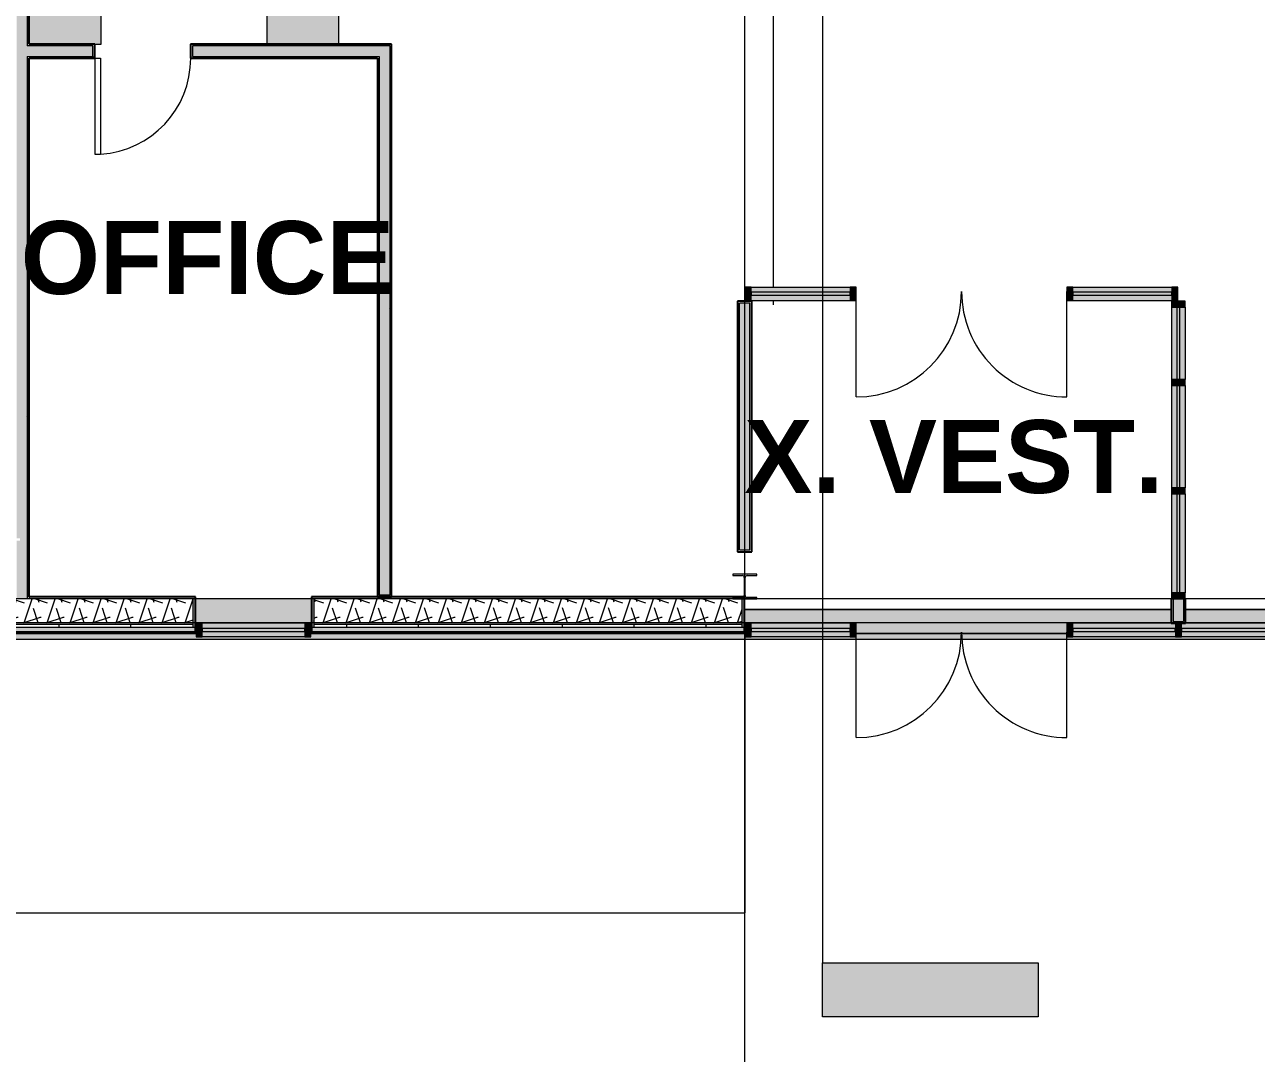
# Model space of a CAD drawing. Header units: inches. Extents: x 25369 to 33161, y -23509 to -20274.
# Drawn here: x 31669.6 to 32080.8, y -22939 to -22595.6 of the extents above; entities that cross this region are included whole.
import ezdxf

# ---------------------------------------------------------------- set-up
doc = ezdxf.new("R2010")
doc.units = ezdxf.units.IN
doc.header["$MEASUREMENT"] = 0
doc.linetypes.add('Dash 1_16_', pattern=[0.125, 0.0625, -0.0625])
doc.linetypes.add('Grid Line 1_2_', pattern=[0.875, 0.5, -0.125, 0.125, -0.125])
for name, color, linetype, lineweight in [('A-AREA', 32, 'Continuous', 9), ('A-DETL', 90, 'Continuous', 9), ('A-DOOR', 31, 'Continuous', 9), ('A-FLOR', 192, 'Continuous', 9), ('A-GLAZ-CURT', 52, 'Continuous', 9), ('A-GLAZ-CWMG', 51, 'Continuous', 9), ('A-WALL', 113, 'Continuous', 9), ('A-WALL-PATT', 111, 'Continuous', 25), ('Conc', 7, 'Continuous', 9), ('G-ANNO-SYMB', 111, 'Continuous', 9), ('I-WALL', 2, 'Continuous', 9), ('L-SITE-WALL', 31, 'Continuous', 9), ('M-AREA-IDEN', 171, 'Continuous', 9), ('Q-CASE', 31, 'Continuous', 9), ('S-BEAM', 12, 'Continuous', 9), ('S-COLS', 52, 'Continuous', 9), ('S-GRID', 1, 'Continuous', 9)]:
    doc.layers.add(name, color=color, linetype=linetype, lineweight=lineweight)
doc.styles.add('Arial_B', font='arialbd.ttf', dxfattribs={"height": 24.354149})
pattern_1 = [(0, (5929.126, 0), (61.44, 15.36), [2.534, -43.546, 2.534, -43.546, -245.76]), (0, (5929.126, 0), (61.44, 15.36), [-92.16, 2.534, -89.626, 2.534, -43.546, -107.52]), (0, (5929.126, 0), (61.44, 15.36), [-230.4, 2.534, -28.186, 2.534, -74.266]), (120, (5952.166, 7.68), (-44.02215, 45.528601), [2.534, -43.546, 2.534, -43.546, -245.76]), (120, (5952.166, 7.68), (-44.02215, 45.528601), [-92.16, 2.534, -89.626, 2.534, -43.546, -107.52]), (120, (5952.166, 7.68), (-44.02215, 45.528601), [-230.4, 2.534, -28.186, 2.534, -74.266]), (240, (5959.846, 38.4), (-17.41785, -60.888601), [2.534, -43.546, 2.534, -43.546, -245.76]), (240, (5959.846, 38.4), (-17.41785, -60.888601), [-92.16, 2.534, -89.626, 2.534, -43.546, -107.52]), (240, (5959.846, 38.4), (-17.41785, -60.888601), [-230.4, 2.534, -28.186, 2.534, -74.266])]
pattern_2 = [(161.57, (5930.086, 0.96), (-7.6802237, -0.0009796), [0, -54.643, 6.067, 0]), (18.43, (5928.166, 0.96), (-7.6802237, 0.0009796), [0, -54.643, 6.067, 0]), (108.43, (5930.086, 0.96), (3.8382953, -19.20136532), [18.211, -42.499]), (71.57, (5928.166, 0.96), (3.8382953, 19.20136532), [18.211, -42.499])]
pattern_3 = [(0, (5929.126, 0), (0, 24), []), (90, (5929.126, 0), (-24, 1e-15), [])]

# ---------------------------------------------------------------- blocks, each defined once
blk = doc.blocks.new('Struct_Xcel_Sports Complex_rvt-2-Overall Floor Plan')
at = {"layer": 'L-SITE-WALL', "lineweight": 5}
h = blk.add_hatch(color=254, dxfattribs=at)
h.paths.add_polyline_path([(26018.08, -22798.8), (26088.45, -22798.8), (26088.45, -22795.43), (26123.27, -22795.43), (26123.27, -22790.8), (25980.77, -22790.8), (25980.77, -22798.62), (25836.27, -22798.62), (25836.27, -22795.3), (25797.58, -22795.3), (25797.58, -22798.62), (25672.89, -22798.62), (25672.83, -22798.48), (25336.81, -22798.43), (25336.81, -22796.91), (25501.08, -22796.91), (25501.08, -22796.55), (25336.74, -22796.55), (25336.74, -22798.62), (25244.4, -22798.62), (25244.4, -22798.8), (25797.83, -22798.8), (25797.83, -22795.43), (25836.02, -22795.43), (25836.02, -22798.8), (25981.02, -22798.8), (25981.02, -22795.43), (26018.08, -22795.43)], flags=0)
h.paths.add_polyline_path([(25170.82, -22798.8), (25243.4, -22798.8), (25243.4, -22798.62), (25112.52, -22798.62), (25112.52, -22795.3), (25074.08, -22795.3), (25074.08, -22795.43), (25112.27, -22795.44), (25112.27, -22798.8), (25170.39, -22798.8)], flags=0)
h.paths.add_polyline_path([(25073.33, -22798.8), (25074.08, -22798.8), (25074.08, -22798.62), (24244.02, -22798.62), (24244.02, -22790.8), (24137.7, -22790.8), (24137.7, -22795.43), (24172.52, -22795.43), (24172.52, -22798.8), (24207.7, -22798.8), (24207.7, -22795.43), (24243.77, -22795.43), (24243.77, -22798.8), (25030.45, -22798.8)], flags=0)
h.paths.add_polyline_path([(23954.52, -22798.8), (23954.52, -22795.43), (24132.95, -22795.43), (24132.95, -22790.8), (23954.27, -22790.8), (23954.27, -22798.62), (23375.52, -22798.62), (23375.52, -22795.3), (22949.77, -22795.28), (22949.77, -22790.8), (22949.27, -22790.8), (22949.24, -22794.66), (22949.02, -22795.12), (22948.57, -22795.3), (22941.9, -22795.28), (22941.47, -22795.1), (22941.27, -22794.6), (22941.27, -22790.8), (22810.7, -22790.8), (22810.7, -22798.62), (22652.4, -22798.62), (22652.4, -22798.8), (22811.39, -22798.8), (22811.39, -22795.43), (22832.58, -22795.43), (22832.58, -22798.8), (22867.77, -22798.8), (22867.77, -22795.43), (22941.02, -22795.43), (22941.02, -22798.8), (23337.08, -22798.8), (23337.08, -22795.43), (23375.27, -22795.43), (23375.27, -22798.8), (23954.27, -22798.8)], flags=0)
h.paths.add_polyline_path([(22644.14, -22798.8), (22651.4, -22798.8), (22651.4, -22798.62), (22458.77, -22798.62), (22458.77, -22795.3), (22420.08, -22795.3), (22420.08, -22798.62), (22314.02, -22798.62), (22314.02, -22790.8), (22171.52, -22790.8), (22171.52, -22795.43), (22313.77, -22795.43), (22313.77, -22798.8), (22420.33, -22798.8), (22420.33, -22795.43), (22458.52, -22795.43), (22458.52, -22798.8), (22626.6, -22798.8)], flags=0)
h.paths.add_polyline_path([(22059.02, -22798.8), (22059.58, -22798.8), (22059.58, -22795.43), (22059.02, -22795.43), (22059.02, -22798.8)], flags=0)
h.paths.add_polyline_path([(22941.33, -22798.48), (22941.33, -22796.91), (23336.77, -22796.91), (23336.77, -22798.48), (22959.98, -22798.48)], flags=0)
h.paths.add_polyline_path([(25517.89, -22796.91), (25517.89, -22795.3), (25505.64, -22795.3), (25505.64, -22796.91)], flags=0)
h.paths.add_polyline_path([(22061.52, -22795.43), (22166.77, -22795.43), (22166.77, -22790.8), (22061.52, -22790.8), (22061.52, -22793.43)], flags=0)
h.paths.add_polyline_path([(26199.02, -22795.43), (26281.52, -22795.43), (26281.52, -22790.8), (26128.02, -22790.8), (26128.02, -22795.43), (26198.02, -22795.43)], flags=0)
h.paths.add_polyline_path([(22948.57, -22794.95), (22948.81, -22794.85), (22948.92, -22794.6), (22948.92, -22790.8), (22941.61, -22790.8), (22941.64, -22794.66), (22941.72, -22794.85), (22941.96, -22794.95)], flags=0)
at = {"layer": 'A-DETL', "linetype": 'Dash 1_16_'}
for p, q in [((26123.27, -22787.3), (25984.89, -22787.3)), ((26263.39, -22787.3), (26128.02, -22787.3)), ((26123.27, -22795.3), (25980.77, -22795.3)), ((26281.39, -22795.3), (26128.02, -22795.3))]:
    blk.add_line(p, q, dxfattribs=at)
at = {"layer": 'A-FLOR', "color": 7}
for p, q in [((26123.27, -22790.8), (25980.77, -22790.8)), ((26272.89, -22790.8), (26128.02, -22790.8))]:
    blk.add_line(p, q, dxfattribs=at)
at = {"layer": 'L-SITE-WALL', "color": 7}
for p, q in [((25980.77, -22790.8), (26123.27, -22790.8)), ((26128.02, -22790.8), (26272.89, -22790.8)), ((25797.83, -22798.8), (25244.39, -22798.8)), ((25981.02, -22798.8), (25836.02, -22798.8)), ((26088.45, -22798.8), (26018.08, -22798.8))]:
    blk.add_line(p, q, dxfattribs=at)
blk = doc.blocks.new('W-Wide Flange-Column - B2_E-V8-Overall Floor Plan')
at = {"layer": 'S-COLS'}
h = blk.add_hatch(dxfattribs=at)
h.set_pattern_fill('FP_12', color=256, style=0, pattern_type=2)
h.set_pattern_definition([(225, (31910.017, -22783.178), (19.00703, -19.00703), []), (225, (31910.017, -22811.978), (19.00703, -19.00703), [])])
h.paths.add_polyline_path([(2.94, 4.13), (-4, 4.13), (-4, 3.69), (-0.84, 3.69), (-0.35, 3.49), (-0.14, 3), (-0.14, -3), (-0.35, -3.49), (-0.84, -3.69), (-4, -3.69), (-4, -4.12), (4, -4.12), (4, -3.69), (0.84, -3.69), (0.35, -3.49), (0.14, -3), (0.14, 3), (0.35, 3.49), (0.84, 3.69), (4, 3.69), (4, 4.13)], flags=0)
at = {"layer": 'S-COLS', "lineweight": 15}
for p, q in [((4, 4.13), (-4, 4.13)), ((-4, 4.13), (-4, 3.69)), ((4, 3.69), (4, 4.13)), ((-4, 3.69), (-0.84, 3.69)), ((-0.14, 3), (-0.14, -3)), ((0.14, -3), (0.14, 3)), ((0.84, 3.69), (4, 3.69)), ((-0.84, -3.69), (-4, -3.69)), ((-4, -3.69), (-4, -4.12)), ((4, -3.69), (0.84, -3.69)), ((4, -4.12), (4, -3.69)), ((-4, -4.12), (4, -4.12))]:
    blk.add_line(p, q, dxfattribs=at)
for centre, start, end in [((-0.84, 3), 0, 90), ((0.84, 3), 90, 180), ((-0.84, -3), 270, 0), ((0.84, -3), 180, 270)]:
    blk.add_arc(centre, 0.691, start, end, dxfattribs=at)
blk = doc.blocks.new('Casework 1 - Casework 1-456223-Overall Floor Plan')
at = {"layer": 'Q-CASE'}
h = blk.add_hatch(color=256, dxfattribs=at)
h.paths.add_polyline_path([(25766.02, -22602.04), (25766.02, -22383.55), (25850.02, -22383.55), (25850.02, -22359.55), (25742.02, -22359.55), (25742.02, -22602.04), (25763.89, -22602.04)], flags=0)
h.paths.add_polyline_path([(25845.3, -22602.04), (25845.39, -22602.04), (25845.39, -22431.55), (25821.39, -22431.55), (25821.39, -22602.04)], flags=0)
for p, q in [((25850.02, -22359.55), (25742.02, -22359.55)), ((25742.02, -22359.55), (25742.02, -22369.55)), ((25850.02, -22383.55), (25850.02, -22359.55)), ((25766.02, -22602.04), (25766.02, -22383.55)), ((25766.02, -22383.55), (25850.02, -22383.55)), ((25845.39, -22431.55), (25821.39, -22431.55)), ((25821.39, -22431.55), (25821.39, -22602.04)), ((25845.39, -22602.04), (25845.39, -22431.55)), ((25763.89, -22602.04), (25766.02, -22602.04))]:
    blk.add_line(p, q, dxfattribs=at)
blk = doc.blocks.new('Single-Flush - 32_ x 84_-489871-Overall Floor Plan')
at = {"layer": 'A-DOOR', "lineweight": 13}
for p, q in [((14, 2.37), (14, 34.38)), ((16, 34.38), (14, 34.38)), ((16, 2.37), (16, 34.38)), ((16, 2.37), (14, 2.37))]:
    blk.add_line(p, q, dxfattribs=at)
at = {"layer": 'A-DOOR'}
blk.add_arc((16, 2.37), 32.07, 93.5759, 180, dxfattribs=at)
blk = doc.blocks.new('System Panel - INSULATED LOW-E GLAZING _SEE ELEVATIONS FOR U-FACTOR_ SHGC_ _ LT_-1142345-Overall Floor Plan')
at = {"layer": 'A-GLAZ-CURT', "transparency": 33554649}
blk.add_hatch(color=256, dxfattribs=at).paths.add_polyline_path([(-16.53, 0.25), (16.53, 0.25), (16.53, 1.25), (-16.53, 1.25)], flags=0)
at = {"layer": 'A-GLAZ-CURT'}
for p, q in [((16.53, 1.25), (-16.53, 1.25)), ((-16.53, 1.25), (-16.53, 0.25)), ((-16.53, 0.25), (-16.53, 1.25)), ((16.53, 1.25), (-16.53, 1.25)), ((-16.53, 0.25), (16.53, 0.25)), ((-16.53, 0.25), (16.53, 0.25)), ((16.53, 0.25), (16.53, 1.25)), ((16.53, 1.25), (16.53, 0.25))]:
    blk.add_line(p, q, dxfattribs=at)
blk = doc.blocks.new('Door_Single_Storefront - one-1371400-Overall Floor Plan')
at = {"layer": 'A-DOOR'}
blk.add_line((-17.59375, -35.1875), (-17.59375, 0), dxfattribs=at)
blk.add_arc((-17.59375, 0), 35.1875, 270, 0, dxfattribs=at)
blk = doc.blocks.new('Door_Single_Storefront - one-1371401-Overall Floor Plan')
at = {"layer": 'A-DOOR'}
blk.add_line((-17.59375, 35.1875), (-17.59375, 0), dxfattribs=at)
blk.add_arc((-17.59375, 0), 35.1875, 360, 90, dxfattribs=at)
blk = doc.blocks.new('System Panel - INSULATED LOW-E GLAZING _SEE ELEVATIONS FOR U-FACTOR_ SHGC_ _ LT_-827454-Overall Floor Plan')
at = {"layer": 'A-GLAZ-CURT', "transparency": 33554649}
blk.add_hatch(color=256, dxfattribs=at).paths.add_polyline_path([(17.09, 0.25), (17.09, 1.25), (-17.09, 1.25), (-17.09, 0.25)], flags=0)
at = {"layer": 'A-GLAZ-CURT'}
for p, q in [((17.09, 1.25), (-17.09, 1.25)), ((-17.09, 1.25), (-17.09, 0.25)), ((-17.09, 0.25), (-17.09, 1.25)), ((17.09, 1.25), (-17.09, 1.25)), ((-17.09, 0.25), (17.09, 0.25)), ((-17.09, 0.25), (17.09, 0.25)), ((17.09, 0.25), (17.09, 1.25)), ((17.09, 1.25), (17.09, 0.25))]:
    blk.add_line(p, q, dxfattribs=at)
blk = doc.blocks.new('Rectangular Mullion - Exterior 2_ x 4_5_-1305154-Overall Floor Plan')
at = {"layer": 'A-GLAZ-CWMG'}
h = blk.add_hatch(color=256, dxfattribs=at)
h.paths.add_polyline_path([(25983.02, -22799.93), (26016.08, -22799.93), (26016.08, -22798.18), (25983.02, -22798.18)], flags=0)
h.paths.add_polyline_path([(26013.05, -22797.18), (26016.08, -22797.18), (26016.08, -22795.43), (25983.02, -22795.43), (25983.02, -22797.18)], flags=0)
blk.add_hatch(color=256, dxfattribs=at).paths.add_polyline_path([(26013.05, -22798.18), (26016.08, -22798.18), (26016.08, -22797.18), (25983.02, -22797.18), (25983.02, -22798.18)], flags=0)
for p, q in [((26016.08, -22795.43), (25983.02, -22795.43)), ((26016.08, -22799.93), (25983.02, -22799.93))]:
    blk.add_line(p, q, dxfattribs=at)
blk = doc.blocks.new('Rectangular Mullion - Exterior 2_ x 4_5_-1305160-Overall Floor Plan')
at = {"layer": 'A-GLAZ-CWMG'}
h = blk.add_hatch(color=256, dxfattribs=at)
h.paths.add_polyline_path([(26124.64, -22799.93), (26124.64, -22798.18), (26090.45, -22798.18), (26090.45, -22799.93)], flags=0)
h.paths.add_polyline_path([(26124.64, -22797.18), (26124.64, -22795.43), (26090.45, -22795.43), (26090.45, -22797.18), (26123.89, -22797.18)], flags=0)
blk.add_hatch(color=256, dxfattribs=at).paths.add_polyline_path([(26124.64, -22798.18), (26124.64, -22797.18), (26090.45, -22797.18), (26090.45, -22798.18)], flags=0)
for p, q in [((26123.27, -22795.43), (26090.45, -22795.43)), ((26124.64, -22799.93), (26090.45, -22799.93))]:
    blk.add_line(p, q, dxfattribs=at)
blk = doc.blocks.new('Rectangular Mullion - Exterior 2_ x 4_5_-1135280-Overall Floor Plan')
at = {"layer": 'A-GLAZ-CWMG'}
h = blk.add_hatch(color=256, dxfattribs=at)
h.paths.add_polyline_path([(26160.83, -22799.93), (26160.83, -22798.18), (26126.64, -22798.18), (26126.64, -22799.93)], flags=0)
h.paths.add_polyline_path([(26127.39, -22797.18), (26160.83, -22797.18), (26160.83, -22795.43), (26126.64, -22795.43), (26126.64, -22797.18)], flags=0)
blk.add_hatch(color=256, dxfattribs=at).paths.add_polyline_path([(26160.83, -22798.18), (26160.83, -22797.18), (26126.64, -22797.18), (26126.64, -22798.18)], flags=0)
for p, q in [((26160.83, -22795.43), (26128.02, -22795.43)), ((26160.83, -22799.93), (26126.64, -22799.93))]:
    blk.add_line(p, q, dxfattribs=at)
blk = doc.blocks.new('Rectangular Mullion - Exterior 2_ x 4_5_-1142353-Overall Floor Plan')
at = {"layer": 'A-GLAZ-CWMG'}
blk.add_hatch(color=256, dxfattribs=at).paths.add_polyline_path([(-2, 1.5), (-2, -3), (0, -3), (0, 1.5)], flags=0)
at = {"layer": 'A-GLAZ-CWMG', "lineweight": 13}
for p, q in [((0, 1.5), (-2, 1.5)), ((-2, 1.5), (-2, -3)), ((0, -3), (0, 1.5)), ((-2, -3), (0, -3))]:
    blk.add_line(p, q, dxfattribs=at)
blk = doc.blocks.new('Rectangular Mullion - Exterior 2_ x 4_5_-1142343-Overall Floor Plan')
at = {"layer": 'A-GLAZ-CWMG'}
blk.add_hatch(color=256, dxfattribs=at).paths.add_polyline_path([(1, 1.5), (1, -3), (-1, -3), (-1, 1.5)], flags=0)
at = {"layer": 'A-GLAZ-CWMG', "lineweight": 13}
for p, q in [((-1, 1.5), (1, 1.5)), ((-1, -3), (-1, 1.5)), ((1, 1.5), (1, -3)), ((1, -3), (-1, -3))]:
    blk.add_line(p, q, dxfattribs=at)
blk = doc.blocks.new('System Panel - INSULATED LOW-E GLAZING _SEE ELEVATIONS FOR U-FACTOR_ SHGC_ _ LT_-1142649-Overall Floor Plan')
at = {"layer": 'A-GLAZ-CURT', "transparency": 33554649}
blk.add_hatch(color=256, dxfattribs=at).paths.add_polyline_path([(-12.06, 0.25), (12.06, 0.25), (12.06, 1.25), (-12.06, 1.25)], flags=0)
at = {"layer": 'A-GLAZ-CURT'}
for p, q in [((12.06, 1.25), (-12.06, 1.25)), ((-12.06, 1.25), (-12.06, 0.25)), ((-12.06, 0.25), (-12.06, 1.25)), ((12.06, 1.25), (-12.06, 1.25)), ((-12.06, 0.25), (12.06, 0.25)), ((-12.06, 0.25), (12.06, 0.25)), ((12.06, 0.25), (12.06, 1.25)), ((12.06, 1.25), (12.06, 0.25))]:
    blk.add_line(p, q, dxfattribs=at)
blk = doc.blocks.new('Rectangular Mullion - Exterior 2_ x 4_5_-1135311-Overall Floor Plan')
at = {"layer": 'A-GLAZ-CWMG'}
h = blk.add_hatch(color=256, dxfattribs=at)
h.paths.add_polyline_path([(26126.14, -22785.3), (26127.89, -22785.3), (26127.89, -22752.24), (26126.14, -22752.24)], flags=0)
h.paths.add_polyline_path([(26123.89, -22785.3), (26125.14, -22785.3), (26125.14, -22752.24), (26123.39, -22752.24), (26123.39, -22785.3)], flags=0)
blk.add_hatch(color=256, dxfattribs=at).paths.add_polyline_path([(26126.14, -22785.3), (26126.14, -22752.24), (26125.14, -22752.24), (26125.14, -22785.3)], flags=0)
for p, q in [((26123.39, -22752.24), (26123.39, -22785.3)), ((26127.89, -22752.24), (26127.89, -22785.3))]:
    blk.add_line(p, q, dxfattribs=at)
blk = doc.blocks.new('Rectangular Mullion - Exterior 2_ x 4_5_-769167-Overall Floor Plan')
at = {"layer": 'A-GLAZ-CWMG'}
h = blk.add_hatch(color=256, dxfattribs=at)
h.paths.add_polyline_path([(26127.89, -22750.24), (26127.89, -22716.05), (26126.14, -22716.05), (26126.14, -22750.24)], flags=0)
h.paths.add_polyline_path([(26125.14, -22750.24), (26125.14, -22716.05), (26123.39, -22716.05), (26123.39, -22750.24)], flags=0)
blk.add_hatch(color=256, dxfattribs=at).paths.add_polyline_path([(26126.14, -22750.24), (26126.14, -22716.05), (26125.14, -22716.05), (26125.14, -22750.24)], flags=0)
for p, q in [((26123.39, -22716.05), (26123.39, -22750.24)), ((26127.89, -22716.05), (26127.89, -22750.24))]:
    blk.add_line(p, q, dxfattribs=at)
blk = doc.blocks.new('Rectangular Mullion - Exterior 2_ x 4_5_-1142647-Overall Floor Plan')
at = {"layer": 'A-GLAZ-CWMG'}
h = blk.add_hatch(color=256, dxfattribs=at)
h.paths.add_polyline_path([(26126.14, -22714.05), (26127.89, -22714.05), (26127.89, -22689.93), (26126.14, -22689.93)], flags=0)
h.paths.add_polyline_path([(26123.39, -22714.05), (26125.14, -22714.05), (26125.14, -22689.93), (26123.39, -22689.93)], flags=0)
blk.add_hatch(color=256, dxfattribs=at).paths.add_polyline_path([(26126.14, -22714.05), (26126.14, -22689.93), (26125.14, -22689.93), (26125.14, -22714.05)], flags=0)
for p, q in [((26123.39, -22689.93), (26123.39, -22714.05)), ((26127.89, -22689.93), (26127.89, -22714.05))]:
    blk.add_line(p, q, dxfattribs=at)
blk = doc.blocks.new('Rectangular Mullion - Exterior 2_ x 4_5_-1142586-Overall Floor Plan')
at = {"layer": 'A-GLAZ-CWMG'}
blk.add_hatch(color=256, dxfattribs=at).paths.add_polyline_path([(-2, 1.5), (0, 1.5), (0, -3), (-2, -3)], flags=0)
at = {"layer": 'A-GLAZ-CWMG', "lineweight": 13}
for p, q in [((-2, 1.5), (0, 1.5)), ((-2, -3), (-2, 1.5)), ((0, 1.5), (0, -3)), ((0, -3), (-2, -3))]:
    blk.add_line(p, q, dxfattribs=at)
blk = doc.blocks.new('Rectangular Mullion - Exterior 2_ x 4_5_-827470-Overall Floor Plan')
at = {"layer": 'A-GLAZ-CWMG'}
blk.add_hatch(color=256, dxfattribs=at).paths.add_polyline_path([(-1, 1.5), (1, 1.5), (1, -3), (-1, -3)], flags=0)
at = {"layer": 'A-GLAZ-CWMG', "lineweight": 13}
for p, q in [((-1, 1.5), (1, 1.5)), ((-1, -3), (-1, 1.5)), ((1, 1.5), (1, -3)), ((1, -3), (-1, -3))]:
    blk.add_line(p, q, dxfattribs=at)
blk = doc.blocks.new('Rectangular Mullion - Exterior 2_ x 4_5_-1305234-Overall Floor Plan')
at = {"layer": 'A-GLAZ-CWMG'}
h = blk.add_hatch(color=256, dxfattribs=at)
h.paths.add_polyline_path([(26090.45, -22687.68), (26123.52, -22687.68), (26123.52, -22685.93), (26090.45, -22685.93)], flags=0)
h.paths.add_polyline_path([(26123.52, -22684.93), (26123.52, -22683.18), (26090.45, -22683.18), (26090.45, -22684.93)], flags=0)
blk.add_hatch(color=256, dxfattribs=at).paths.add_polyline_path([(26123.52, -22685.93), (26123.52, -22684.93), (26090.45, -22684.93), (26090.45, -22685.93)], flags=0)
for p, q in [((26090.45, -22683.18), (26123.52, -22683.18)), ((26090.45, -22687.68), (26123.52, -22687.68))]:
    blk.add_line(p, q, dxfattribs=at)
blk = doc.blocks.new('Rectangular Mullion - Exterior 2_ x 4_5_-1142359-Overall Floor Plan')
at = {"layer": 'A-GLAZ-CWMG'}
blk.add_hatch(color=256, dxfattribs=at).paths.add_polyline_path([(0, 1.5), (0, -3), (-2, -3), (-2, 1.5)], flags=0)
at = {"layer": 'A-GLAZ-CWMG', "lineweight": 13}
for p, q in [((-2, 1.5), (0, 1.5)), ((-2, -3), (-2, 1.5)), ((0, 1.5), (0, -3)), ((0, -3), (-2, -3))]:
    blk.add_line(p, q, dxfattribs=at)
blk = doc.blocks.new('Girt_C - 8_D-1405500-Overall Floor Plan')
at = {"layer": 'S-BEAM'}
h = blk.add_hatch(color=256, dxfattribs=at)
h.paths.add_polyline_path([(25836.27, -22787.49), (25836.27, -22787.3), (25797.58, -22787.34), (25797.58, -22787.49), (25802.49, -22787.49)], flags=0)
h.paths.add_polyline_path([(25672.89, -22787.49), (25672.89, -22787.3), (25564.64, -22787.34), (25564.64, -22787.42), (25559.02, -22787.34), (25559.02, -22787.3), (25521.39, -22787.35), (25521.39, -22787.49), (25662.12, -22787.49)], flags=0)
h.paths.add_polyline_path([(25517.89, -22787.49), (25517.89, -22787.3), (25505.64, -22787.35), (25505.64, -22787.49)], flags=0)
h.paths.add_polyline_path([(25501.08, -22787.49), (25501.08, -22787.3), (25337.81, -22787.35), (25337.81, -22787.49), (25486.65, -22787.49)], flags=0)
h.paths.add_polyline_path([(25112.52, -22787.49), (25112.52, -22787.3), (25074.08, -22787.36), (25074.08, -22787.49), (25100.63, -22787.49)], flags=0)
h = blk.add_hatch(color=256, dxfattribs=at)
h.paths.add_polyline_path([(25836.27, -22795.12), (25836.27, -22787.49), (25797.58, -22787.49), (25797.58, -22795.12), (25802.49, -22795.12)], flags=0)
h.paths.add_polyline_path([(25672.89, -22795.12), (25672.89, -22794.99), (25522.45, -22794.99), (25522.45, -22794.74), (25672.89, -22794.74), (25672.89, -22787.49), (25521.39, -22787.49), (25521.39, -22795.12), (25662.12, -22795.12)], flags=0)
h.paths.add_polyline_path([(25517.89, -22795.12), (25517.89, -22787.49), (25505.64, -22787.49), (25505.64, -22795.12)], flags=0)
h.paths.add_polyline_path([(25501.08, -22795.12), (25501.08, -22794.99), (25349.83, -22794.99), (25349.83, -22794.74), (25501.08, -22794.74), (25501.08, -22787.49), (25337.81, -22787.49), (25337.81, -22795.12), (25486.65, -22795.12)], flags=0)
h.paths.add_polyline_path([(25112.52, -22795.12), (25112.52, -22787.49), (25074.08, -22787.49), (25074.08, -22795.12), (25100.63, -22795.12)], flags=0)
h = blk.add_hatch(color=256, dxfattribs=at)
h.paths.add_polyline_path([(25836.27, -22795.3), (25836.27, -22795.12), (25797.58, -22795.13), (25797.58, -22795.3), (25802.49, -22795.3)], flags=0)
h.paths.add_polyline_path([(25644.57, -22795.3), (25672.89, -22795.22), (25672.89, -22795.12), (25521.39, -22795.14), (25521.39, -22795.3), (25627.03, -22795.3)], flags=0)
h.paths.add_polyline_path([(25517.89, -22795.3), (25517.89, -22795.12), (25505.64, -22795.14), (25505.64, -22795.3)], flags=0)
h.paths.add_polyline_path([(25501.08, -22795.3), (25501.08, -22795.12), (25337.81, -22795.15), (25337.81, -22795.3), (25486.65, -22795.3)], flags=0)
h.paths.add_polyline_path([(25112.52, -22795.3), (25112.52, -22795.12), (25074.08, -22795.16), (25074.08, -22795.3), (25100.63, -22795.3)], flags=0)
for p, q in [((25836.27, -22787.3), (25797.58, -22787.3)), ((25797.58, -22795.3), (25836.27, -22795.3))]:
    blk.add_line(p, q, dxfattribs=at)
blk = doc.blocks.new('Rectangular Mullion - Exterior 2_ x 4_5_-1142587-Overall Floor Plan')
at = {"layer": 'A-GLAZ-CWMG'}
blk.add_hatch(color=256, dxfattribs=at).paths.add_polyline_path([(0, -3), (0, 1.5), (-2, 1.5), (-2, -3)], flags=0)
at = {"layer": 'A-GLAZ-CWMG', "lineweight": 13}
for p, q in [((0, 1.5), (-2, 1.5)), ((-2, 1.5), (-2, -3)), ((0, -3), (0, 1.5)), ((-2, -3), (0, -3))]:
    blk.add_line(p, q, dxfattribs=at)
blk = doc.blocks.new('Rectangular Mullion - Exterior 2_ x 4_5_-1060760-Overall Floor Plan')
at = {"layer": 'A-GLAZ-CWMG'}
h = blk.add_hatch(color=256, dxfattribs=at)
h.paths.add_polyline_path([(25799.83, -22799.93), (25834.02, -22799.93), (25834.02, -22798.18), (25799.83, -22798.18)], flags=0)
h.paths.add_polyline_path([(25802.49, -22797.18), (25834.02, -22797.18), (25834.02, -22795.43), (25799.83, -22795.43), (25799.83, -22797.18)], flags=0)
blk.add_hatch(color=256, dxfattribs=at).paths.add_polyline_path([(25834.02, -22798.18), (25834.02, -22797.18), (25799.83, -22797.18), (25799.83, -22798.18), (25802.49, -22798.18)], flags=0)
for p, q in [((25834.02, -22795.43), (25799.83, -22795.43)), ((25834.02, -22799.93), (25799.83, -22799.93))]:
    blk.add_line(p, q, dxfattribs=at)
blk = doc.blocks.new('Section - 3_32_ x 3_8_-18514-Overall Floor Plan')
at = {"layer": 'G-ANNO-SYMB'}
blk.add_hatch(color=256, dxfattribs=at).paths.add_polyline_path([(0, 0.375), (0, 0), (-0.09375, 0), (-0.09375, 0.375)], flags=0)
for p, q in [((0, 0.375), (-0.09375, 0.375)), ((-0.09375, 0.375), (-0.09375, 0)), ((0, 0), (0, 0.375)), ((-0.09375, 0), (0, 0))]:
    blk.add_line(p, q, dxfattribs=at)

msp = doc.modelspace()

# ---------------------------------------------------------------- hatches: boundary and pattern name
at = {"layer": 'A-WALL', "lineweight": 5}
h = msp.add_hatch(color=256, dxfattribs=at)
h.paths.add_polyline_path([(31602.02, -22796.8), (31602.77, -22796.8), (31602.77, -22787.3), (31616.52, -22787.3), (31616.52, -22786.87), (31619.68, -22786.87), (31620.22, -22786.55), (31602.02, -22786.55), (31602.02, -22791.92)], flags=0)
h.paths.add_polyline_path([(31725.95, -22796.8), (31726.7, -22796.8), (31726.7, -22786.55), (31671.14, -22786.55), (31671.14, -22787.3), (31725.95, -22787.3)], flags=0)
h.paths.add_polyline_path([(31624.52, -22787.3), (31666.39, -22787.3), (31666.39, -22786.55), (31620.82, -22786.55), (31620.86, -22786.67), (31621.35, -22786.87), (31624.52, -22786.87), (31624.52, -22787.05)], flags=0)
h = msp.add_hatch(color=256, dxfattribs=at)
h.paths.add_polyline_path([(31766.14, -22796.8), (31766.14, -22787.3), (31906.02, -22787.3), (31906.02, -22786.87), (31909.18, -22786.87), (31909.72, -22786.55), (31765.39, -22786.55), (31765.39, -22796.8)], flags=0)
h.paths.add_polyline_path([(31909.89, -22796.8), (31909.89, -22787.3), (31909.14, -22787.3), (31909.18, -22796.8)], flags=0)
for points in [[(31725.95, -22795.8), (31725.95, -22795.3), (31602.77, -22795.3), (31602.77, -22795.8), (31696.52, -22795.8)], [(31766.14, -22795.8), (31909.14, -22795.8), (31909.14, -22795.3), (31766.14, -22795.3)], [(31726.7, -22798.3), (31726.7, -22796.8), (31602.02, -22796.8), (31602.02, -22798.3), (31696.52, -22798.3)], [(31909.89, -22798.3), (31909.89, -22796.8), (31765.39, -22796.8), (31765.39, -22798.3), (31907.08, -22798.3)]]:
    msp.add_hatch(color=256, dxfattribs=at).paths.add_polyline_path(points, flags=0)
at = {"layer": 'A-WALL'}
for points in [[(31643.88, -22798.62), (31726.7, -22798.62), (31726.7, -22798.3), (31602.02, -22798.3), (31602.02, -22798.62), (31626.34, -22798.62)], [(31801.8, -22798.62), (31909.89, -22798.62), (31909.89, -22798.3), (31765.39, -22798.3), (31765.39, -22798.62), (31766.71, -22798.62)]]:
    msp.add_hatch(color=256, dxfattribs=at).paths.add_polyline_path(points, flags=0)
at = {"layer": 'A-WALL-PATT', "lineweight": 9}
h = msp.add_hatch(dxfattribs=at)
h.set_pattern_fill('FP_15', color=256, style=0, pattern_type=2)
h.set_pattern_definition(pattern_1)
h.paths.add_polyline_path([(31671.14, -22787.3), (31671.14, -22606.16), (31670.52, -22606.16), (31670.52, -22787.3)], flags=0)
h.paths.add_polyline_path([(31670.52, -22602.66), (31671.14, -22602.66), (31671.14, -22369.55), (31667.02, -22369.55), (31667.02, -22370.18), (31670.52, -22370.18), (31670.52, -22569.2)], flags=0)
h = msp.add_hatch(dxfattribs=at)
h.set_pattern_fill('FP_15', color=256, style=0, pattern_type=2)
h.set_pattern_definition(pattern_1)
h.paths.add_polyline_path([(31788.02, -22606.79), (31788.02, -22606.16), (31725.64, -22606.16), (31725.64, -22604.41), (31725.02, -22604.41), (31725.02, -22606.79), (31787.39, -22606.79)], flags=0)
h.paths.add_polyline_path([(31693.02, -22606.79), (31693.02, -22604.41), (31692.39, -22604.41), (31692.39, -22606.16), (31671.14, -22606.16), (31671.14, -22606.79)], flags=0)
h = msp.add_hatch(dxfattribs=at)
h.set_pattern_fill('FP_15', color=256, style=0, pattern_type=2)
h.set_pattern_definition(pattern_1)
h.paths.add_polyline_path([(31791.52, -22786.68), (31792.14, -22786.68), (31792.14, -22602.66), (31791.52, -22602.66), (31791.52, -22786.05)], flags=0)
h = msp.add_hatch(dxfattribs=at)
h.set_pattern_fill('FP_15', color=256, style=0, pattern_type=2)
h.set_pattern_definition(pattern_1)
h.paths.add_polyline_path([(31791.52, -22786.68), (31791.52, -22786.05), (31788.02, -22786.05), (31788.02, -22606.79), (31787.39, -22606.79), (31787.39, -22786.68), (31788.02, -22786.68)], flags=0)
h = msp.add_hatch(dxfattribs=at)
h.set_pattern_fill('FP_16', color=256, style=0, pattern_type=2)
h.set_pattern_definition(pattern_2)
h.paths.add_polyline_path([(31725.95, -22795.3), (31725.95, -22787.3), (31602.77, -22787.3), (31602.77, -22795.3), (31696.52, -22795.3)], flags=0)
h = msp.add_hatch(dxfattribs=at)
h.set_pattern_fill('FP_16', color=256, style=0, pattern_type=2)
h.set_pattern_definition(pattern_2)
h.paths.add_polyline_path([(31871.99, -22795.3), (31909.14, -22795.3), (31909.14, -22787.3), (31766.14, -22787.3), (31766.14, -22795.3), (31801.8, -22795.3)], flags=0)
h = msp.add_hatch(dxfattribs=at)
h.set_pattern_fill('FP_15', color=256, style=0, pattern_type=2)
h.set_pattern_definition(pattern_1)
h.paths.add_polyline_path([(32053.02, -22795.43), (32057.14, -22795.43), (32057.14, -22787.3), (32056.52, -22787.3), (32056.52, -22794.8), (32053.02, -22794.8)], flags=0)
h = msp.add_hatch(dxfattribs=at)
h.set_pattern_fill('FP_18', color=256, style=0, pattern_type=2)
h.set_pattern_definition(pattern_3)
h.paths.add_polyline_path([(31725.95, -22796.8), (31725.95, -22795.8), (31602.77, -22795.8), (31602.77, -22796.8), (31696.52, -22796.8)], flags=0)
h = msp.add_hatch(dxfattribs=at)
h.set_pattern_fill('FP_18', color=256, style=0, pattern_type=2)
h.set_pattern_definition(pattern_3)
h.paths.add_polyline_path([(31909.14, -22796.8), (31909.14, -22795.8), (31766.14, -22795.8), (31766.14, -22796.8), (31907.08, -22796.8)], flags=0)
at = {"layer": 'I-WALL', "lineweight": 5}
for points in [[(31670.2, -22787.3), (31670.52, -22787.3), (31670.52, -22370.18), (31667.02, -22370.18), (31667.02, -22767.09), (31668.08, -22767.09), (31668.08, -22767.89), (31667.02, -22767.89), (31667.02, -22787.3)], [(31791.52, -22786.05), (31791.52, -22606.16), (31788.02, -22606.16), (31788.02, -22786.05)], [(31911.77, -22770.93), (31911.77, -22688.55), (31908.27, -22688.55), (31908.27, -22770.93)], [(32053.02, -22794.8), (32056.52, -22794.8), (32056.52, -22787.3), (32053.02, -22787.3)]]:
    msp.add_hatch(color=256, dxfattribs=at).paths.add_polyline_path(points, flags=0)
h = msp.add_hatch(color=256, dxfattribs=at)
h.paths.add_polyline_path([(31791.52, -22606.16), (31791.52, -22602.66), (31725.64, -22602.66), (31725.64, -22606.16), (31788.02, -22606.16)], flags=0)
h.paths.add_polyline_path([(31692.39, -22606.16), (31692.39, -22602.66), (31670.52, -22602.66), (31670.52, -22606.16), (31671.14, -22606.16)], flags=0)
at = {"layer": 'L-SITE-WALL', "lineweight": 5}
h = msp.add_hatch(color=256, dxfattribs=at)
h.paths.add_polyline_path([(32216.02, -22800.8), (32216.02, -22798.8), (32215.14, -22798.8), (32215.14, -22799.93), (32017.58, -22799.93), (32017.58, -22798.8), (31947.2, -22798.8), (31947.2, -22799.93), (31910.14, -22799.93), (31910.14, -22798.8), (31765.14, -22798.8), (31765.14, -22799.93), (31726.95, -22799.93), (31726.95, -22798.8), (31173.53, -22798.8), (31173.53, -22800.8), (32152.73, -22800.8)], flags=0)
h.paths.add_polyline_path([(31170.22, -22800.8), (31170.27, -22800.72), (31170.18, -22800.8)], flags=0)
h.paths.add_polyline_path([(31162.4, -22800.8), (31162.43, -22800.72), (31162.38, -22800.72)], flags=0)
h.paths.add_polyline_path([(31163.21, -22799.27), (31163.06, -22799.4), (31163.21, -22799.33)], flags=0)
h.paths.add_polyline_path([(31169.33, -22799.27), (31169.39, -22799.4), (31169.56, -22799.39), (31169.36, -22799.28)], flags=0)
h.paths.add_polyline_path([(31161.36, -22800.8), (31161.92, -22800.72), (31161.87, -22800.58), (31161.87, -22799.4), (31162.72, -22799.4), (31162.75, -22799.25), (31164.31, -22799.13), (31169.33, -22799.21), (31169.35, -22799.26), (31169.84, -22799.29), (31169.84, -22799.37), (31169.9, -22799.4), (31170.67, -22799.4), (31170.67, -22800.8), (31172.53, -22800.8), (31172.53, -22798.8), (31041.39, -22798.8), (31041.39, -22799.93), (31003.2, -22799.93), (31003.2, -22798.8), (30172.89, -22798.8), (30172.89, -22799.93), (30136.83, -22799.93), (30136.83, -22798.8), (30101.64, -22798.8), (30101.64, -22799.93), (29883.64, -22799.93), (29883.64, -22798.8), (29304.39, -22798.8), (29304.39, -22799.93), (29266.2, -22799.93), (29266.2, -22798.8), (28870.14, -22798.8), (28870.14, -22799.93), (28796.89, -22799.93), (28796.89, -22798.8), (28761.7, -22798.8), (28761.7, -22799.93), (28740.52, -22799.93), (28740.52, -22798.8), (28581.53, -22798.8), (28581.53, -22800.8), (31152.59, -22800.8)], flags=0)
h.paths.add_polyline_path([(28571.21, -22799.27), (28571.06, -22799.4), (28571.21, -22799.33)], flags=0)
h.paths.add_polyline_path([(28577.33, -22799.27), (28577.39, -22799.4), (28577.45, -22799.33), (28577.36, -22799.28)], flags=0)
h.paths.add_polyline_path([(28538.18, -22800.8), (28569.92, -22800.72), (28569.87, -22800.58), (28569.87, -22799.4), (28570.72, -22799.4), (28570.75, -22799.25), (28572.31, -22799.13), (28577.33, -22799.21), (28577.35, -22799.26), (28577.84, -22799.29), (28577.84, -22799.37), (28577.9, -22799.4), (28578.67, -22799.4), (28578.67, -22800.8), (28580.53, -22800.8), (28580.53, -22798.8), (28387.64, -22798.8), (28387.64, -22799.93), (28349.45, -22799.93), (28349.45, -22798.8), (28242.89, -22798.8), (28242.89, -22799.93), (27988.7, -22799.93), (27988.7, -22798.8), (27988.14, -22798.8), (27988.14, -22799.93), (27986.14, -22799.93), (27986.14, -22798.8), (27985.27, -22798.8), (27985.27, -22800.8), (28520.63, -22800.8)], flags=0)

# ---------------------------------------------------------------- linework, layer by layer
at = {"layer": 'A-AREA'}
for p, q in [((31919.52, -22343.05), (31919.52, -22683.18)), ((31919.52, -22687.68), (31919.52, -22689.05)), ((31910.02, -22779.05), (31910.02, -22771.55))]:
    msp.add_line(p, q, dxfattribs=at)
at = {"layer": 'A-WALL'}
for p, q in [((31670.52, -22370.18), (31670.52, -22602.66)), ((31692.39, -22602.66), (31670.52, -22602.66)), ((31670.52, -22606.16), (31692.39, -22606.16)), ((31670.52, -22606.16), (31670.52, -22787.3)), ((31692.39, -22606.16), (31692.39, -22602.66)), ((31725.64, -22602.66), (31725.64, -22606.16)), ((31791.52, -22602.66), (31725.64, -22602.66)), ((31725.64, -22606.16), (31788.02, -22606.16)), ((31788.02, -22606.16), (31788.02, -22786.05)), ((31791.52, -22602.66), (31791.52, -22786.05)), ((31908.27, -22770.93), (31908.27, -22688.55)), ((31911.77, -22688.55), (31908.27, -22688.55)), ((31911.77, -22770.93), (31911.77, -22688.55)), ((31908.27, -22770.93), (31911.77, -22770.93)), ((31671.14, -22786.55), (31671.14, -22787.3)), ((31791.52, -22786.05), (31788.02, -22786.05)), ((31725.95, -22787.3), (31624.52, -22787.3)), ((31725.95, -22796.8), (31725.95, -22787.3)), ((31766.14, -22787.3), (31766.14, -22796.8)), ((31906.02, -22787.3), (31766.14, -22787.3)), ((31909.14, -22796.8), (31909.14, -22787.3)), ((32053.02, -22787.3), (32053.02, -22794.8)), ((32056.52, -22787.3), (32056.52, -22794.8)), ((31725.95, -22795.3), (31602.77, -22795.3)), ((31909.14, -22795.3), (31766.14, -22795.3)), ((32053.02, -22794.8), (32056.52, -22794.8)), ((31726.7, -22796.8), (31602.02, -22796.8)), ((31726.7, -22798.3), (31602.02, -22798.3)), ((31725.95, -22795.8), (31602.77, -22795.8)), ((31909.89, -22796.8), (31765.39, -22796.8)), ((31909.89, -22798.3), (31765.39, -22798.3)), ((31909.14, -22795.8), (31766.14, -22795.8))]:
    msp.add_line(p, q, dxfattribs=at)
at = {"layer": 'A-WALL', "lineweight": 25}
for p, q in [((31726.7, -22786.55), (31671.14, -22786.55)), ((31726.7, -22798.62), (31726.7, -22786.55)), ((31909.72, -22786.55), (31765.39, -22786.55)), ((31765.39, -22786.55), (31765.39, -22798.62)), ((31909.89, -22798.62), (31909.89, -22787.3)), ((31602.02, -22798.62), (31726.7, -22798.62)), ((31765.39, -22798.62), (31909.89, -22798.62))]:
    msp.add_line(p, q, dxfattribs=at)
at = {"layer": 'Conc'}
for p, q in [((31910.14, -22892.07), (31910.14, -22799.93)), ((30173.14, -22892.07), (31910.14, -22892.07))]:
    msp.add_line(p, q, dxfattribs=at)
at = {"layer": 'G-ANNO-SYMB'}
msp.add_line((31935.94, -21003.08), (31935.94, -22908.84), dxfattribs=at)
at = {"layer": 'I-WALL', "lineweight": 25}
for p, q in [((31671.14, -22602.04), (31671.14, -22369.55)), ((31693.02, -22602.04), (31671.14, -22602.04)), ((31693.02, -22606.79), (31693.02, -22602.04)), ((31792.14, -22602.04), (31725.02, -22602.04)), ((31725.02, -22602.04), (31725.02, -22606.79)), ((31792.14, -22786.68), (31792.14, -22602.04)), ((31671.14, -22606.79), (31693.02, -22606.79)), ((31671.14, -22786.55), (31671.14, -22606.79)), ((31725.02, -22606.79), (31787.39, -22606.79)), ((31787.39, -22606.79), (31787.39, -22786.68)), ((31907.64, -22687.93), (31907.64, -22771.55)), ((31912.39, -22687.93), (31907.64, -22687.93)), ((31912.39, -22771.55), (31912.39, -22687.93)), ((31907.64, -22771.55), (31912.39, -22771.55)), ((31787.39, -22786.68), (31792.14, -22786.68)), ((32057.14, -22787.3), (32052.39, -22787.3)), ((32052.39, -22787.3), (32052.39, -22795.43)), ((32057.14, -22795.43), (32057.14, -22787.3)), ((32052.39, -22795.43), (32057.14, -22795.43))]:
    msp.add_line(p, q, dxfattribs=at)
at = {"layer": 'L-SITE-WALL'}
for p, q in [((31173.51, -22798.8), (31726.95, -22798.8)), ((31765.14, -22798.8), (31910.14, -22798.8)), ((31947.2, -22798.8), (32017.58, -22798.8)), ((32216.02, -22800.8), (31173.51, -22800.8))]:
    msp.add_line(p, q, dxfattribs=at)
at = {"layer": 'S-GRID', "linetype": 'Grid Line 1_2_'}
for p, q in [((31910.02, -23095.8), (31910.02, -20550.05)), ((31910.02, -23413.24), (31910.02, -20902.43)), ((32356.47, -22787.3), (27400.49, -22787.3)), ((32648.19, -22787.3), (27719.33, -22787.3)), ((32260.47, -22795.3), (27496.49, -22795.3)), ((32552.19, -22795.3), (27844.64, -22795.3))]:
    msp.add_line(p, q, dxfattribs=at)

# ---------------------------------------------------------------- block references
at = {"lineweight": 5}
msp.add_blockref('Struct_Xcel_Sports Complex_rvt-2-Overall Floor Plan', (5929.13, 0), dxfattribs=at)
at = {"layer": 'A-DOOR', "rotation": 180}
for name, p in [('Single-Flush - 32_ x 84_-489871-Overall Floor Plan', (31709.02, -22604.41)), ('Door_Single_Storefront - one-1371401-Overall Floor Plan', (31999.99, -22684.68)), ('Door_Single_Storefront - one-1371401-Overall Floor Plan', (31999.99, -22798.43))]:
    msp.add_blockref(name, p, dxfattribs=at)
at = {"layer": 'A-DOOR'}
for p in [(31964.8, -22684.68), (31964.8, -22798.43)]:
    msp.add_blockref('Door_Single_Storefront - one-1371400-Overall Floor Plan', p, dxfattribs=at)
at = {"layer": 'A-GLAZ-CURT'}
for name, p, rotation in [('System Panel - INSULATED LOW-E GLAZING _SEE ELEVATIONS FOR U-FACTOR_ SHGC_ _ LT_-1142345-Overall Floor Plan', (31928.67, -22684.68), 180), ('System Panel - INSULATED LOW-E GLAZING _SEE ELEVATIONS FOR U-FACTOR_ SHGC_ _ LT_-1142345-Overall Floor Plan', (32036.11, -22684.68), 180), ('System Panel - INSULATED LOW-E GLAZING _SEE ELEVATIONS FOR U-FACTOR_ SHGC_ _ LT_-1142649-Overall Floor Plan', (32055.52, -22701.99), 90), ('System Panel - INSULATED LOW-E GLAZING _SEE ELEVATIONS FOR U-FACTOR_ SHGC_ _ LT_-827454-Overall Floor Plan', (32055.52, -22733.15), 90), ('System Panel - INSULATED LOW-E GLAZING _SEE ELEVATIONS FOR U-FACTOR_ SHGC_ _ LT_-1142345-Overall Floor Plan', (32055.52, -22768.77), 90)]:
    msp.add_blockref(name, p, dxfattribs=dict(at, rotation=rotation))
for name, p in [('System Panel - INSULATED LOW-E GLAZING _SEE ELEVATIONS FOR U-FACTOR_ SHGC_ _ LT_-827454-Overall Floor Plan', (31746.05, -22798.43)), ('System Panel - INSULATED LOW-E GLAZING _SEE ELEVATIONS FOR U-FACTOR_ SHGC_ _ LT_-1142345-Overall Floor Plan', (31928.67, -22798.43)), ('System Panel - INSULATED LOW-E GLAZING _SEE ELEVATIONS FOR U-FACTOR_ SHGC_ _ LT_-827454-Overall Floor Plan', (32036.67, -22798.43)), ('System Panel - INSULATED LOW-E GLAZING _SEE ELEVATIONS FOR U-FACTOR_ SHGC_ _ LT_-827454-Overall Floor Plan', (32072.86, -22798.43))]:
    msp.add_blockref(name, p, dxfattribs=at)
at = {"layer": 'A-GLAZ-CWMG', "extrusion": (0, 0, -1)}
for name, p in [('Rectangular Mullion - Exterior 2_ x 4_5_-1142586-Overall Floor Plan', (-31910.14, -22684.68)), ('Rectangular Mullion - Exterior 2_ x 4_5_-827470-Overall Floor Plan', (-31946.2, -22684.68)), ('Rectangular Mullion - Exterior 2_ x 4_5_-827470-Overall Floor Plan', (-32018.58, -22684.68))]:
    msp.add_blockref(name, p, dxfattribs=at)
at = {"layer": 'A-GLAZ-CWMG'}
for name, p in [('Rectangular Mullion - Exterior 2_ x 4_5_-1305234-Overall Floor Plan', (5821.69, 0)), ('Rectangular Mullion - Exterior 2_ x 4_5_-1305234-Overall Floor Plan', (5929.13, 0)), ('Rectangular Mullion - Exterior 2_ x 4_5_-1142587-Overall Floor Plan', (32054.64, -22684.68)), ('Rectangular Mullion - Exterior 2_ x 4_5_-1142647-Overall Floor Plan', (5929.13, 0)), ('Rectangular Mullion - Exterior 2_ x 4_5_-769167-Overall Floor Plan', (5929.13, 0)), ('Rectangular Mullion - Exterior 2_ x 4_5_-1135311-Overall Floor Plan', (5929.13, 0)), ('Rectangular Mullion - Exterior 2_ x 4_5_-1060760-Overall Floor Plan', (5929.13, 0)), ('Rectangular Mullion - Exterior 2_ x 4_5_-1305154-Overall Floor Plan', (5929.13, 0)), ('Rectangular Mullion - Exterior 2_ x 4_5_-1305160-Overall Floor Plan', (5929.13, 0)), ('Rectangular Mullion - Exterior 2_ x 4_5_-1135280-Overall Floor Plan', (5929.13, 0))]:
    msp.add_blockref(name, p, dxfattribs=at)
at = {"layer": 'A-GLAZ-CWMG', "extrusion": (0, 0, -1)}
for name, p, rotation in [('Rectangular Mullion - Exterior 2_ x 4_5_-1142586-Overall Floor Plan', (-32055.52, -22687.93), 90), ('Rectangular Mullion - Exterior 2_ x 4_5_-827470-Overall Floor Plan', (-32055.52, -22715.05), 90), ('Rectangular Mullion - Exterior 2_ x 4_5_-827470-Overall Floor Plan', (-32055.52, -22751.24), 90), ('Rectangular Mullion - Exterior 2_ x 4_5_-1142359-Overall Floor Plan', (-31765.14, -22798.43), 180), ('Rectangular Mullion - Exterior 2_ x 4_5_-1142343-Overall Floor Plan', (-31946.2, -22798.43), 180), ('Rectangular Mullion - Exterior 2_ x 4_5_-1142343-Overall Floor Plan', (-32018.58, -22798.43), 180), ('Rectangular Mullion - Exterior 2_ x 4_5_-1142343-Overall Floor Plan', (-32054.77, -22798.43), 180)]:
    msp.add_blockref(name, p, dxfattribs=dict(at, rotation=rotation))
at = {"layer": 'A-GLAZ-CWMG'}
for name, p, rotation in [('Rectangular Mullion - Exterior 2_ x 4_5_-1142587-Overall Floor Plan', (32055.52, -22787.3), 270), ('Rectangular Mullion - Exterior 2_ x 4_5_-1142353-Overall Floor Plan', (31726.95, -22798.43), 180), ('Rectangular Mullion - Exterior 2_ x 4_5_-1142353-Overall Floor Plan', (31910.14, -22798.43), 180)]:
    msp.add_blockref(name, p, dxfattribs=dict(at, rotation=rotation))
at = {"layer": 'G-ANNO-SYMB', "extrusion": (0, 0, -1), "xscale": 191.9999999999999, "yscale": 191.9999999999999, "zscale": 191.9999999999999, "rotation": 90.00000000000053}
msp.add_blockref('Section - 3_32_ x 3_8_-18514-Overall Floor Plan', (-31935.94, -22908.84), dxfattribs=at)
at = {"layer": 'Q-CASE'}
msp.add_blockref('Casework 1 - Casework 1-456223-Overall Floor Plan', (5929.13, 0), dxfattribs=at)
at = {"layer": 'S-BEAM'}
msp.add_blockref('Girt_C - 8_D-1405500-Overall Floor Plan', (5929.13, 0), dxfattribs=at)
at = {"layer": 'S-COLS', "rotation": 180}
msp.add_blockref('W-Wide Flange-Column - B2_E-V8-Overall Floor Plan', (31910.02, -22783.18), dxfattribs=at)

# ---------------------------------------------------------------- texts
at = {"layer": 'M-AREA-IDEN', "char_height": 24.354, "attachment_point": 2, "line_spacing_factor": 0.938532, "style": 'Arial_B'}
for s, insert, width in [('OFFICE', (31730.69, -22661.14), 144.864), ('X. VEST.', (31979.85, -22727.58), 161.856)]:
    msp.add_mtext(s, dxfattribs=dict(at, insert=insert, width=width))

doc.saveas('drawing.dxf')
